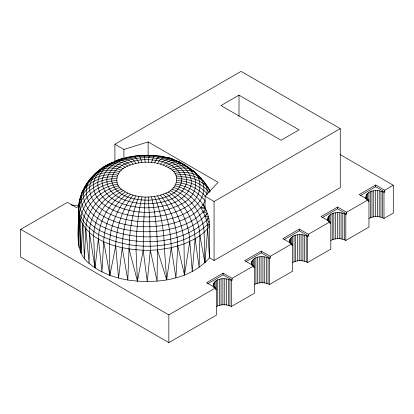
<?xml version="1.0" encoding="UTF-8"?>
<svg xmlns="http://www.w3.org/2000/svg" width="414" height="414" viewBox="0 0 414 414"><rect width="100%" height="100%" fill="white"/><g stroke="black" fill="none" stroke-linecap="round" stroke-linejoin="round"><path stroke-width="0.62" d="M174.894 185.876C193.902 189.793 210.089 206.612 209.479 226.603L209.479 257.829C189.628 280.475 156 284.014 127.786 280.04C113.876 277.556 99.945 272.748 89.124 263.376C73.666 251.194 78.991 229.791 78.432 212.931C77.687 197.742 84.741 182.848 96.007 172.835C104.773 165.403 117.048 156.451 127.766 166.107C141.158 160.378 157.755 160.679 170.175 168.684C181.503 175.163 176.685 189.633 165.719 193.167C152.326 198.901 135.725 198.596 123.305 190.595C111.982 184.111 116.8 169.642 127.766 166.107M78.344 241.797L78.432 208.801L78.862 206.451M148.321 197.023L149.733 221.764L150.323 250.304L147.26 281.582L143.161 250.304L143.746 221.764L145.164 197.023M116.955 182.362C98.801 183.826 79.664 197.592 79.183 217.045L78.981 247.474L78.432 212.931C77.387 190.461 93.186 170.77 113.11 162.117M121.452 189.12C104.054 196.122 90.097 213.293 89.377 232.373L89.124 263.376L85.796 228.797C86.49 209.536 102.004 193.105 119.874 187.542M151.457 196.836C155.659 214.167 157.149 232.073 157.444 249.87L157.082 281.132L150.323 250.304C124.386 250.584 84.503 243.277 78.432 212.931M135.937 195.894C126.725 211.451 122.808 229.796 122.228 247.732L127.786 280.04L129.039 249.011C129.494 231.162 132.113 213.044 138.938 196.453M170.175 190.595C186.89 199.067 199.165 216.843 199.9 235.716L199.139 267.48L195.108 238.79C194.368 220.134 183.852 201.918 168.063 191.951M122.228 247.732L118.539 278.073L115.687 246.051C116.35 227.99 121.742 209.468 133.049 195.149M85.796 228.797L84.425 258.377L82.883 225.019C83.53 205.634 100.452 190.036 118.59 185.876M125.416 191.951C109.632 201.918 99.117 220.134 98.377 238.79L101.984 271.957L103.697 241.559C104.431 223.12 113.177 204.635 127.766 193.167M160.43 195.149C171.743 209.468 177.13 227.99 177.797 246.051L175.883 277.82L171.256 247.732C170.671 229.796 166.759 211.451 157.548 195.894M79.183 217.045L81.02 253.037L82.883 225.019M79.369 202.379L79.509 200.64L80.564 197.768M116.629 178.729C102.879 178.279 88.011 184.344 81.341 196.94C75.213 210.509 88.322 223.958 99.298 230.179C131.585 246.998 179.246 246.651 206.524 220.372L209.117 221.5L207.393 224.631L209.479 226.603L204.107 232.373L199.9 235.716L204.909 262.869L207.688 228.797C206.995 209.536 191.475 193.105 173.611 187.542M199.9 235.716L195.108 238.79L192.277 271.563L189.788 241.559C189.053 223.12 180.307 204.635 165.719 193.167M148.321 162.252L148.838 157.61L149.537 155.281C174.403 155.007 198.534 169.429 210.234 191.294M89.377 232.373L95.018 267.936L98.377 238.79M150.323 250.304L157.444 249.87L166.687 279.869L171.256 247.732L183.997 243.986L195.108 238.79M177.797 246.051L184.468 275.036L189.788 241.559M206.938 194.896L207.155 190.026L206.493 186.393L205.623 183.873L203.238 183.619C195.574 178.098 185.834 176.116 176.524 176.918M129.039 249.011L137.427 281.215L143.161 250.304M103.697 241.559L109.881 275.362L115.687 246.051M81.258 195.517L81.931 192.758L83.483 190.005M142.023 196.836C137.821 214.167 136.335 232.073 136.04 249.87L137.427 281.215M151.457 162.443L153.749 156.476L154.453 155.721L155.1 155.617M253.684 266.611L254.475 267.154L253.725 267.589L253.725 265.855L232.088 278.343L232.088 280.081L231.338 280.516C225.677 277.328 213.282 277.784 213.246 286.219M291.844 244.576L292.636 245.124L291.886 245.559L291.886 243.82L270.254 256.313L270.254 258.046L269.498 258.481C263.837 255.293 251.443 255.748 251.407 264.189M329.611 222.271L330.802 223.089L330.046 223.524L330.046 221.79L308.414 234.283L308.414 236.016L307.664 236.451C302.085 233.398 290.4 233.61 289.567 241.522M367.772 200.241L368.962 201.059L368.212 201.494L368.212 199.755L346.575 212.247L346.575 213.981L345.825 214.416C340.018 211.078 327.055 211.839 327.728 220.76M368.212 199.755L359.197 194.554L375.721 185.011L384.735 190.217L384.735 191.951L383.985 192.386C378.179 189.043 365.215 189.809 365.888 198.725M170.175 168.684C174.811 166.578 179.93 165.3 185.037 165.916L185.296 165.238C163.033 153.076 134.503 151.612 111.899 163.706C93.119 172.845 93.119 194.797 111.899 203.942C133.173 215.151 160.311 215.151 181.586 203.942C200.366 194.797 200.366 172.845 181.586 163.706C176.814 163.38 172.172 165.02 168.063 167.328M84.352 188.313L85.6 185.368L87.696 182.657M154.546 162.821L157.108 158.365L159.493 156.342L165.755 157.486M118.59 173.399C105.989 170.118 87.023 174.335 86.329 190.026C85.351 203.698 97.347 213.821 108.67 219.001C127.274 227.343 148.595 228.621 168.42 224.466C182.667 221.102 198.146 214.612 205.178 200.899C197.918 191.93 187.226 185.989 175.867 184.147M93.057 176.343C99.013 167.002 112.013 166.33 121.452 170.159M88.389 181.751L90.361 178.667L95.618 173.808M157.548 163.385C161.093 156.828 166.324 155.933 172.892 159.188C168.017 157.02 163.473 160.637 160.43 164.125M97.999 171.784C104.892 163.633 116.298 160.974 125.416 167.328M207.336 213.624C181.523 241.895 132.677 242.423 100.431 225.651C89.015 219.451 78.215 206.819 82.06 193.002C88.663 180.716 103.676 175.608 116.955 176.918M117.612 175.132C104.638 173.042 84.922 177.647 83.55 193.343C82.531 207.637 95.075 218.225 106.921 223.643C124.407 231.54 144.253 233.284 163.121 230.541C178.884 227.876 195.708 222.106 205.535 208.723L200.645 207.714L205.049 207.528L205.049 196.288L218.09 182.315L148.114 141.919L123.915 149.449L114.901 144.243L114.901 161.553M130.317 194.238C117.214 207.171 110.202 225.754 109.487 243.986L109.881 275.362M208.615 218.556L206.524 220.372L208.18 216.641L205.096 216.082L207.248 213.37L203.124 211.839L206.291 210.586M114.243 162.195L115.139 161.46M163.168 165.036C166.676 162.055 171.313 158.935 176.126 160.42M108.67 164.71C120.686 157.165 135.528 155.126 149.537 155.281M165.719 166.107C169.647 163.395 174.387 161.144 179.278 161.874L173.58 159.964M114.901 144.243L241.103 71.379L340.267 128.63L340.267 187.614L214.064 260.478L209.479 257.829L207.688 228.797M239.002 95.148L220.972 105.554L281.07 140.253L299.099 129.841L239.002 95.148L239.002 116.396M216.315 280.516L216.315 315.209L168.84 342.621L20.7 257.094L20.7 229.335L67.425 202.358L76.44 207.564L78.644 206.291M205.049 196.288L214.064 201.494L340.267 128.63M232.088 278.343L223.074 273.142L206.55 282.684L215.565 287.885L215.565 289.619L216.315 289.189L215.523 288.641M270.254 256.313L261.239 251.107L244.71 260.649L253.725 265.855M308.414 234.283L299.4 229.077L282.871 238.619L291.886 243.82M346.575 212.247L337.56 207.041L321.031 216.584L330.046 221.79M207.652 283.781L223.074 274.875L232.088 280.081M245.812 261.746L261.239 252.845L270.254 258.046M283.973 239.716L299.4 230.81L308.414 236.016M322.133 217.686L337.56 208.78L346.575 213.981M360.299 195.651L375.721 186.745L384.735 191.951M20.7 229.335L168.84 314.863L215.565 287.885M384.735 190.217L393.3 185.27L393.3 213.029L383.985 218.406C379.39 216.004 373.557 216.004 368.962 218.406M216.315 306.536C220.91 304.135 226.743 304.135 231.338 306.536L254.475 293.179L254.475 258.481M254.475 284.506C259.076 282.1 264.903 282.1 269.498 284.506L292.636 271.144L292.636 236.451M292.636 262.471C297.236 260.07 303.064 260.07 307.664 262.471L330.802 249.114L330.802 214.416M330.802 240.441C335.397 238.034 341.224 238.034 345.825 240.441L368.962 227.079L368.962 192.386M123.305 190.595C106.595 199.067 94.32 216.843 93.585 235.716L95.018 267.936M103.966 167.158L105.534 166.345M126.244 157.957C130.296 155.504 133.888 160.477 135.937 163.385M130.317 165.036C126.467 161.615 120.671 158.226 115.589 161.087C122.12 157.372 128.407 157.796 133.049 164.125M172.033 170.159C178.082 167.996 184.918 166.956 191.092 169.233M120.774 159.359L125.028 158.267M173.611 171.732C180.033 169.538 186.761 170.314 193.328 171.008C204.63 180.67 200.433 198.642 188.272 205.51C170.64 217.236 147.938 219.042 127.59 214.897C112.624 211.595 92.959 202.384 93.378 184.478C94.138 177.016 99.319 170.899 105.213 166.676C111.221 164.756 117.711 166.117 123.305 168.684M201.266 178.512L203.238 183.619L206.493 186.393L207.269 186.222M117.612 184.147C99.386 186.937 81.253 201.634 80.673 221.086L81.02 253.037M171.256 247.732L157.444 249.87M174.894 173.399C182.978 171.624 191.754 172.219 199.103 176.235M209.406 224.347L207.393 224.631C179.717 251.298 131.362 251.645 98.604 234.583C87.633 228.233 73.516 214.566 81.341 200.893C87.97 188.028 102.553 180.99 116.629 180.551M78.437 205.246L74.763 205.432L71.198 204.883M175.867 175.132C185.4 173.569 195.392 175.552 203.403 180.99M198.358 178.108L200.79 178.01L201.991 180.24L205.406 183.562L203.238 183.619C207.259 199.719 191.335 211.828 177.896 216.481C159.669 223.037 139.378 223.441 120.774 218.209C106.527 214.079 88.912 204.066 89.621 187.056C90.542 181.187 93.191 174.356 99.127 172.084C105.741 169.481 113.131 169.807 119.874 171.732M176.856 178.729C188.841 178.424 201.566 182.74 209.137 192.396M132.91 156.29L133.986 156.342L135.15 157.035L137.645 160.306L138.938 162.821M169.114 158.474L171.277 158.717L165.89 157.289L169.787 158.277M181.586 163.706L182.884 163.794L177.751 161.714L179.469 161.962M176.856 180.551C188.111 180.949 199.413 185.353 207.155 193.685M176.524 182.362C187.48 183.464 198.234 188.256 205.68 196.479M138.385 155.617L139.032 155.721L139.735 156.476L142.023 162.443M160.57 156.29L163.597 157.097M190.647 170.904L194.357 172.084L196.531 173.761L196.629 175.034L200.79 178.01M165.89 157.289L167.572 157.827M185.037 165.916L188.235 167.168L188.07 168.327L193.328 171.008M172.033 189.12C189.431 196.122 203.388 213.293 204.107 232.373L204.909 262.869M340.194 154.608L393.3 185.27M143.943 155.281L144.398 156.192L145.164 162.252M209.789 191.48L209.696 190.243L206.493 186.393L208.175 187.635M163.168 194.238C176.271 207.171 183.283 225.754 183.997 243.986L184.468 275.036M206.493 186.393L209.153 189.307L209.701 192.075M193.856 171.427L194.357 172.084M203.222 204.371L205.246 207.398M366.845 199.315L365.888 197.255M327.728 219.291L328.685 221.345M290.519 243.38L289.567 241.321M252.359 265.41L251.407 263.351M214.198 287.445L213.246 285.386M154.546 196.453C161.372 213.044 163.991 231.162 164.446 249.011L166.687 279.869M383.985 192.386L383.985 218.406M382.567 191.698L382.567 217.717M380.963 191.164L380.963 217.184M379.224 190.797L379.224 216.822M377.397 190.611L377.397 216.636M375.721 185.011L375.721 186.745M375.545 190.611L375.545 216.636M373.723 190.797L373.723 216.822M371.984 191.164L371.984 217.184M370.38 191.698L370.38 217.717M367.772 193.203L367.772 199.548M366.845 194.13L366.845 199.206M366.209 195.134L366.209 198.943M345.825 214.416L345.825 240.441M344.407 213.727L344.407 239.753M342.802 213.194L342.802 239.22M341.064 212.827L341.064 238.852M339.237 212.646L339.237 238.666M337.56 207.041L337.56 208.78M337.384 212.646L337.384 238.666M335.563 212.827L335.563 238.852M333.824 213.194L333.824 239.22M332.219 213.727L332.219 239.753M329.611 215.233L329.611 221.583M328.685 216.16L328.685 221.242M328.048 217.164L328.048 220.341M307.664 236.451L307.664 262.471M306.241 235.763L306.241 261.783M304.642 235.23L304.642 261.25M302.898 234.862L302.898 260.882M301.076 234.676L301.076 260.701M299.4 229.077L299.4 230.81M299.224 234.676L299.224 260.701M297.402 234.862L297.402 260.882M295.658 235.23L295.658 261.25M294.059 235.763L294.059 261.783M291.446 237.269L291.446 244.25M290.519 238.195L290.519 243.272M289.888 239.199L289.888 243.008M269.498 258.481L269.498 284.506M268.081 257.793L268.081 283.818M266.476 257.26L266.476 283.285M264.737 256.892L264.737 282.917M262.916 256.706L262.916 282.731M261.239 251.107L261.239 252.845M261.063 256.706L261.063 282.731M259.236 256.892L259.236 282.917M257.498 257.26L257.498 283.285M255.893 257.793L255.893 283.818M253.285 259.299L253.285 266.28M252.359 260.225L252.359 265.302M251.728 261.229L251.728 265.038M231.338 280.516L231.338 306.536M229.92 279.828L229.92 305.848M228.316 279.29L228.316 305.315M226.577 278.927L226.577 304.947M224.755 278.741L224.755 304.761M223.074 273.142L223.074 274.875M222.903 278.741L222.903 304.761M221.076 278.927L221.076 304.947M219.337 279.29L219.337 305.315M217.733 279.828L217.733 305.848M215.125 281.334L215.125 287.678M214.198 282.26L214.198 287.337M214.064 201.494L214.064 260.478M213.567 283.264L213.567 287.073M168.84 314.863L168.84 342.621M148.114 141.919L148.114 155.379M123.915 149.449L123.915 158.189M102.01 180.664C102.444 200.966 128.107 207.057 144.398 207.838C161.667 207.906 187.216 203.424 191.47 183.371C191.035 163.064 165.377 156.978 149.087 156.192C131.818 156.125 106.269 160.606 102.01 180.664M106.745 179.495C107.133 197.649 130.079 203.093 144.646 203.797C160.316 203.973 182.667 199.771 186.74 181.912C186.352 163.758 163.406 158.314 148.838 157.61C133.168 157.434 110.817 161.636 106.745 179.495M181.839 178.843C181.218 194.689 161.6 199.688 148.579 200.169C134.829 200.324 115.216 196.64 111.64 180.97C112.266 165.124 131.88 160.125 144.9 159.644C158.655 159.488 178.263 163.173 181.839 178.843"/></g></svg>
